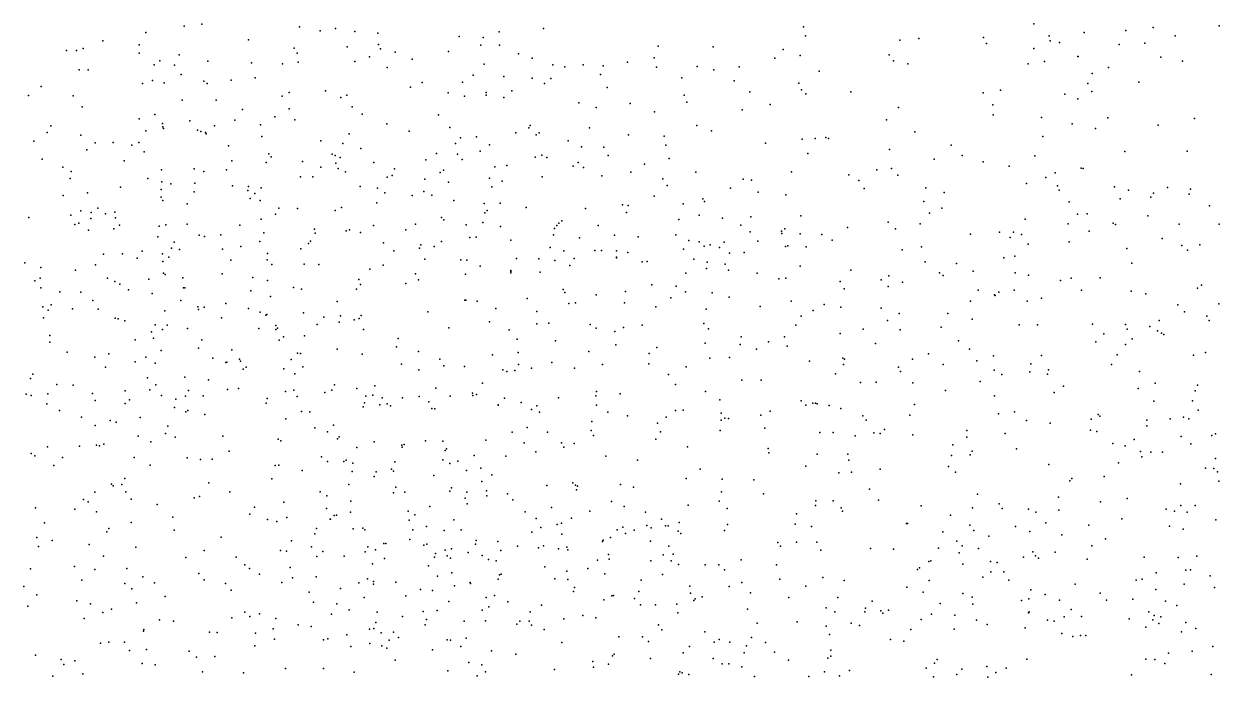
# Model space of a CAD drawing. Header units: metres. Extents: x -25 to 25, y -27.8 to 27.8.
# Drawn here: x -3.287 to -0.194, y 11.892 to 13.584 of the extents above; entities that cross this region are included whole.
import ezdxf

# ---------------------------------------------------------------- set-up
doc = ezdxf.new("R2010")
doc.units = ezdxf.units.M

msp = doc.modelspace()

# ---------------------------------------------------------------- linework, layer by layer
for p in [(-2.8725, 13.5779, 7.392), (-2.8264, 13.5829, -21.4028), (-0.674, 13.5835, 20.9184), (-0.1942, 13.5781, 7.8736), (-2.9718, 13.5614, 7.1074), (-2.5737, 13.576, 7.8219), (-2.5202, 13.5654, -15.6061), (-2.4809, 13.5713, 18.8312), (-2.431, 13.5637, 6.5803), (-2.3712, 13.5595, -19.6713), (-2.1607, 13.5511, 21.6678), (-2.0989, 13.5478, -14.0649), (-2.0569, 13.5627, -15.4449), (-1.9423, 13.5712, 14.2666), (-1.27, 13.5762, 2.3273), (-1.2644, 13.5525, 17.2634), (-0.8035, 13.5484, -9.0575), (-0.6342, 13.5527, -21.1191), (-0.5435, 13.5612, 16.5044), (-0.4354, 13.5666, 7.722), (-0.3648, 13.5738, 18.5823), (-0.3075, 13.5523, 7.5064), (-3.134, 13.5201, -25.7217), (-3.0825, 13.5393, 18.0602), (-2.9884, 13.5293, 3.7396), (-2.7056, 13.542, 19.1305), (-2.5881, 13.5205, -19.6656), (-2.4503, 13.5237, -25.2339), (-2.3694, 13.53, 17.79), (-2.3647, 13.5191, 18.7356), (-2.1043, 13.5283, 14.1528), (-2.0562, 13.5287, 6.5675), (-1.6454, 13.5254, 17.5873), (-1.5033, 13.5238, -20.3083), (-1.3221, 13.5168, -9.8084), (-1.02, 13.5417, 2.2598), (-0.9712, 13.5459, 20.7712), (-0.7961, 13.5328, 23.7945), (-0.6733, 13.5198, 16.6686), (-0.6314, 13.5396, 2.358), (-0.607, 13.5353, -8.8463), (-0.4526, 13.5297, -22.118), (-0.3861, 13.5333, 23.7651), (-3.1769, 13.5147, 8.5859), (-3.1513, 13.5147, -19.4796), (-2.9891, 13.5077, 8.8164), (-2.9357, 13.4879, -19.5804), (-2.8857, 13.5036, -15.697), (-2.8112, 13.4869, 22.8853), (-2.5799, 13.508, 6.6126), (-2.4304, 13.486, -13.8858), (-2.3931, 13.4983, 23.2933), (-2.3261, 13.5105, 2.8723), (-2.2821, 13.492, 14.2772), (-2.1884, 13.5119, 18.586), (-2.0072, 13.506, -14.4306), (-1.9722, 13.4944, 18.4577), (-1.6562, 13.4956, 21.7562), (-1.3438, 13.4943, 21.8759), (-1.2779, 13.5015, 20.6), (-1.0481, 13.5036, 23.7865), (-1.0365, 13.488, 16.9702), (-0.6463, 13.4862, 18.5113), (-0.56, 13.4989, 21.7072), (-0.5591, 13.4986, 21.0489), (-0.3448, 13.4976, 2.4539), (-0.2889, 13.4871, -8.3773), (-3.1438, 13.4644, 3.8111), (-3.1212, 13.4648, -15.5748), (-2.9503, 13.4778, 6.9117), (-2.8973, 13.4763, 20.2981), (-2.698, 13.4826, -25.5756), (-2.6179, 13.4803, 3.1732), (-2.5771, 13.4841, 18.9704), (-2.3473, 13.4704, 20.5802), (-2.0962, 13.4792, 14.5054), (-1.9187, 13.4776, 7.3895), (-1.8876, 13.4722, 2.6257), (-1.8402, 13.4775, 20.4823), (-1.7881, 13.4749, 23.5993), (-1.7249, 13.4842, 7.2917), (-1.6501, 13.4714, -25.3151), (-1.5451, 13.4731, 20.4757), (-1.5013, 13.4641, 17.4287), (-1.4359, 13.4719, 6.7901), (-1.2288, 13.4612, -9.5561), (-0.9996, 13.48, 21.8791), (-0.6883, 13.4803, -21.7234), (-0.5224, 13.4549, 21.5356), (-0.4808, 13.4701, 18.5314), (-2.9801, 13.4288, 20.0476), (-2.9545, 13.4365, 19.71), (-2.9238, 13.4304, 8.6634), (-2.8799, 13.4526, 22.6708), (-2.8216, 13.4349, 22.0594), (-2.8127, 13.429, 19.3944), (-2.7511, 13.4379, -10.5256), (-2.6883, 13.4441, 21.8066), (-2.2568, 13.4315, 6.5902), (-2.152, 13.4323, 17.6554), (-2.1246, 13.4509, -21.3723), (-2.0452, 13.4471, 23.4942), (-1.9719, 13.4425, -14.9015), (-1.9402, 13.4292, 21.6042), (-1.9231, 13.442, 6.604), (-1.7948, 13.4525, -21.4543), (-1.5842, 13.4434, 7.1803), (-1.4493, 13.4362, 23.7343), (-1.2819, 13.4301, 18.3641), (-0.5338, 13.4291, -26.5131), (-0.4019, 13.4326, -21.0265), (-3.2755, 13.3981, 18.081), (-3.242, 13.4214, -10.838), (-3.1596, 13.3972, -21.7986), (-2.6192, 13.396, 21.6499), (-2.6006, 13.4062, 20.4238), (-2.5065, 13.4099, -21.3679), (-2.4666, 13.3925, 7.6709), (-2.4512, 13.3987, 20.4777), (-2.2869, 13.4192, -24.8917), (-2.1891, 13.4049, 23.4367), (-2.1473, 13.396, -10.222), (-2.0907, 13.4056, 2.7322), (-2.0905, 13.3987, 20.4933), (-2.0451, 13.393, 14.055), (-2.0246, 13.4103, -14.2369), (-1.7775, 13.4183, 17.5565), (-1.5784, 13.3993, -21.4844), (-1.4086, 13.4079, 17.2794), (-1.2752, 13.4127, 2.3208), (-1.2635, 13.4022, -20.3376), (-1.1468, 13.4078, 21.8457), (-0.8049, 13.405, 21.799), (-0.7603, 13.4116, 2.2858), (-0.5931, 13.4016, 23.8013), (-0.5231, 13.4088, -8.6509), (-3.1365, 13.3685, -13.7573), (-2.8777, 13.3856, -25.712), (-2.7897, 13.386, 6.6541), (-2.7215, 13.3614, 7.7027), (-2.6008, 13.3636, -19.8528), (-2.4376, 13.3684, 6.6087), (-1.8509, 13.3789, 7.283), (-1.806, 13.3669, 18.3656), (-1.7181, 13.377, 20.4249), (-1.5718, 13.3804, 6.7239), (-1.3561, 13.375, 7.0338), (-1.0236, 13.3669, 2.2609), (-0.7801, 13.3736, 20.8492), (-0.5595, 13.3892, 2.3933), (-2.989, 13.3373, -21.6371), (-2.9486, 13.3491, 22.5793), (-2.8579, 13.3322, 7.5386), (-2.7415, 13.3341, -21.4598), (-2.6378, 13.3427, 17.8589), (-2.5859, 13.3348, 21.4981), (-2.4119, 13.3493, 21.5124), (-2.2139, 13.3477, 18.6096), (-1.6554, 13.3554, 17.4413), (-1.4282, 13.3607, 18.3353), (-1.0552, 13.3346, 23.8053), (-0.7789, 13.3479, -20.7462), (-0.6537, 13.3411, 21.0031), (-0.4825, 13.3399, 16.4057), (-0.258, 13.3388, 2.4968), (-3.2268, 13.3022, -22.0771), (-3.217, 13.3197, 8.548), (-2.9715, 13.3065, -15.6634), (-2.9288, 13.3256, 21.9961), (-2.9276, 13.317, 7.2811), (-2.9256, 13.3122, 6.8206), (-2.8376, 13.3079, 21.6068), (-2.8289, 13.305, 19.7487), (-2.817, 13.3021, 3.4466), (-2.7937, 13.3192, 20.1049), (-2.6745, 13.3221, 23.1717), (-2.348, 13.3249, 2.907), (-2.2901, 13.3057, 12.0642), (-2.1849, 13.3154, -14.0975), (-2.0139, 13.301, 7.3391), (-1.9808, 13.314, -25.0014), (-1.9774, 13.32, 17.5323), (-1.9535, 13.3009, -14.5899), (-1.8234, 13.3141, 21.5947), (-1.5458, 13.3205, 7.0829), (-1.5079, 13.3064, 20.4525), (-0.9813, 13.304, 16.9189), (-0.5743, 13.3246, 21.376), (-0.5141, 13.3122, 18.4374), (-0.352, 13.3209, 18.4976), (-3.2616, 13.28, -14.8071), (-3.1402, 13.2955, 18.054), (-3.1027, 13.2753, -10.6641), (-3.0561, 13.2767, 8.8311), (-3.0079, 13.2695, 22.432), (-2.99, 13.2766, 22.1566), (-2.8155, 13.2988, 19.9222), (-2.6717, 13.292, 19.2566), (-2.519, 13.2804, -25.3986), (-2.4617, 13.2736, 12.2006), (-2.4454, 13.2985, 17.7156), (-2.1703, 13.2734, 17.5765), (-2.157, 13.2883, 14.0284), (-2.1155, 13.2909, 12.0158), (-2.0824, 13.2701, 6.5724), (-1.9615, 13.2958, -15.3186), (-1.879, 13.2804, -10.1655), (-1.7229, 13.2964, 14.2893), (-1.63, 13.2923, 23.7132), (-1.6262, 13.2697, -20.1437), (-1.3681, 13.2747, -10.0067), (-1.2734, 13.2847, 17.1044), (-1.2392, 13.287, 20.5816), (-1.2121, 13.2895, 18.3477), (-1.2051, 13.287, -25.8602), (-0.8875, 13.2691, -20.4975), (-0.6501, 13.2918, -8.8475), (-3.1239, 13.2573, -25.7658), (-2.9755, 13.2518, 21.6831), (-2.758, 13.268, 19.5194), (-2.6534, 13.2466, 3.2185), (-2.647, 13.2395, 12.3329), (-2.489, 13.2458, 21.3788), (-2.4816, 13.2426, 7.6125), (-2.4154, 13.2611, 20.2861), (-2.2193, 13.2478, 21.4441), (-2.1653, 13.2464, 2.8191), (-2.1063, 13.2538, -24.8297), (-1.9637, 13.2379, 20.3846), (-1.9466, 13.2432, 2.713), (-1.844, 13.2647, -25.1869), (-1.7863, 13.2642, 17.4239), (-1.7748, 13.2426, 6.6169), (-1.2586, 13.2481, -9.5212), (-1.0471, 13.258, -9.2542), (-0.8592, 13.2425, 16.834), (-0.6709, 13.2414, 21.5195), (-0.4384, 13.2529, -8.4137), (-0.2764, 13.2541, -22.0462), (-3.2399, 13.2327, -14.1115), (-3.1861, 13.2128, -14.3869), (-3.0279, 13.2291, 21.86), (-2.8464, 13.2081, 23.0224), (-2.7494, 13.2289, -25.634), (-2.6599, 13.2247, 12.0123), (-2.566, 13.227, 20.1231), (-2.5183, 13.2123, 11.9497), (-2.4795, 13.2228, 23.3774), (-2.4742, 13.2093, -14.0093), (-2.4683, 13.2371, 12.4531), (-2.3812, 13.2249, -25.0066), (-2.3285, 13.2081, -10.2981), (-2.2469, 13.2315, 12.3257), (-2.1532, 13.2325, 14.326), (-2.0683, 13.213, 21.4801), (-2.037, 13.2167, 11.8425), (-1.9341, 13.2371, -19.9953), (-1.8656, 13.215, 7.1755), (-1.8531, 13.2247, 13.9739), (-1.8389, 13.2113, 18.3954), (-1.6813, 13.22, 7.0776), (-1.6176, 13.235, 21.6597), (-1.0417, 13.2086, 20.6676), (-0.9319, 13.2328, 18.3477), (-0.8049, 13.2264, 23.8221), (-0.7374, 13.2149, 20.8743), (-0.5511, 13.2099, -26.5139), (-0.5462, 13.2088, 2.4484), (-3.167, 13.1834, 8.8999), (-3.1647, 13.201, 3.7022), (-2.9663, 13.183, 22.8297), (-2.9311, 13.2051, 8.6069), (-2.8216, 13.201, -13.8569), (-2.763, 13.2059, 12.4609), (-2.5709, 13.187, 19.0352), (-2.5396, 13.187, 3.0932), (-2.4552, 13.1999, 18.8657), (-2.3467, 13.1867, 23.4727), (-2.3342, 13.1908, 7.5049), (-2.2495, 13.1812, 18.6542), (-2.21, 13.1986, 20.3345), (-2.2013, 13.2046, 7.4148), (-2.0822, 13.1841, -14.3009), (-2.0491, 13.1764, 18.5145), (-1.946, 13.1877, 6.5722), (-1.7912, 13.1902, 12.0396), (-1.7164, 13.1994, 14.0738), (-1.6338, 13.1826, 2.5875), (-1.5483, 13.1994, 18.3345), (-1.4255, 13.1815, 6.8773), (-1.404, 13.1783, 17.1807), (-1.3009, 13.2005, 21.696), (-1.152, 13.1929, 23.8066), (-1.1265, 13.1775, -26.0357), (-1.0802, 13.2056, 21.6822), (-1.0252, 13.1919, -20.3023), (-0.6428, 13.186, 21.0311), (-0.6188, 13.1975, 23.807), (-3.1225, 13.1459, -15.4487), (-3.0368, 13.1607, 8.4309), (-2.9318, 13.1542, 7.3206), (-2.9299, 13.1744, 7.0037), (-2.9071, 13.1688, 6.7151), (-2.8467, 13.1485, 3.4475), (-2.8452, 13.1709, -21.6482), (-2.7477, 13.164, 21.3217), (-2.7074, 13.1519, 6.5948), (-2.7055, 13.1624, 12.6156), (-2.673, 13.1586, 19.8357), (-2.4165, 13.1622, -20.0366), (-2.3719, 13.1576, -24.7387), (-2.3528, 13.1459, 21.3041), (-2.2524, 13.1493, 6.5732), (-2.1883, 13.1736, 14.1699), (-2.0764, 13.1616, 17.4968), (-1.6228, 13.1647, -25.4737), (-1.4584, 13.1576, 21.6522), (-1.3869, 13.1477, 20.4629), (-1.1129, 13.1568, 2.3454), (-0.9527, 13.1585, 2.326), (-0.9056, 13.1467, 20.7258), (-0.6923, 13.1705, 2.4006), (-0.6121, 13.1639, 21.1836), (-0.6084, 13.1524, 18.3383), (-0.4653, 13.1614, 16.5024), (-0.4283, 13.1524, 2.5417), (-0.3641, 13.145, 18.4034), (-0.3275, 13.1599, -20.8369), (-0.2684, 13.1555, 16.3273), (-3.1856, 13.1394, 18.0917), (-2.9318, 13.1348, 12.049), (-2.9273, 13.126, -19.8889), (-2.8646, 13.1173, 12.5762), (-2.7013, 13.131, 23.2442), (-2.6892, 13.1439, 19.6574), (-2.6757, 13.126, -15.8353), (-2.3736, 13.1202, 12.7488), (-2.2825, 13.1388, -21.4949), (-2.2313, 13.1397, 11.8715), (-2.1743, 13.1259, 12.5072), (-2.096, 13.1183, 7.3012), (-2.0544, 13.1191, 12.4037), (-1.7383, 13.1148, 17.3455), (-1.6561, 13.1377, 6.6307), (-1.5812, 13.1174, 14.3249), (-1.5303, 13.13, 12.2714), (-1.5256, 13.1232, 17.262), (-1.315, 13.1407, 12.2616), (-0.9584, 13.1231, 21.5931), (-0.582, 13.1227, 16.6561), (-0.4501, 13.1306, 23.7678), (-0.3705, 13.1349, 12.321), (-0.2716, 13.1428, 12.4647), (-3.1657, 13.0879, -22.306), (-3.1398, 13.0993, 22.1708), (-3.1131, 13.0953, -14.93), (-3.0955, 13.1061, 21.6039), (-3.0757, 13.0911, 3.6217), (-3.0521, 13.0962, 22.7038), (-2.6364, 13.0905, 19.2001), (-2.6271, 13.1058, 12.7675), (-2.5791, 13.1057, -21.5739), (-2.4814, 13.1004, -25.1787), (-2.4655, 13.1079, 17.6849), (-2.0944, 13.0944, 21.3671), (-2.0883, 13.1005, 13.7016), (-1.9871, 13.1081, -25.0606), (-1.8341, 13.1054, 20.384), (-1.7273, 13.0948, 12.3317), (-1.7238, 13.113, 23.7098), (-1.5399, 13.0879, 23.757), (-1.4056, 13.0839, 12.1421), (-1.2762, 13.0863, 17.1623), (-0.944, 13.0936, 16.9917), (-0.9119, 13.106, -9.1519), (-0.5606, 13.0908, -20.6594), (-0.5355, 13.0916, 12.1697), (-0.3782, 13.0867, -21.9596), (-0.219, 13.1123, 2.5964), (-3.274, 13.0821, 3.7103), (-3.1557, 13.0643, 22.329), (-3.1447, 13.0677, 8.2821), (-3.1136, 13.0797, 22.4879), (-3.0542, 13.0528, 21.4458), (-3.0502, 13.0812, 12.3323), (-3.0398, 13.062, 18.0504), (-2.9369, 13.0592, 7.769), (-2.9202, 13.0626, -13.9867), (-2.8643, 13.0651, 17.9729), (-2.7282, 13.0621, 3.3044), (-2.6731, 13.0781, 17.8356), (-2.5349, 13.0522, 7.623), (-2.3824, 13.0615, 11.953), (-2.2737, 13.0649, 20.2515), (-2.2068, 13.0823, 12.6759), (-2.2002, 13.0764, 17.5313), (-2.1428, 13.0633, 23.6168), (-2.0999, 13.069, 6.5283), (-2.0542, 13.0584, 2.8453), (-1.9141, 13.0536, 12.5017), (-1.9081, 13.0615, -14.7996), (-1.9028, 13.0676, -21.5619), (-1.8949, 13.0736, 23.6906), (-1.8009, 13.061, 13.7198), (-1.5927, 13.0771, -21.5383), (-1.479, 13.0804, 6.7676), (-1.4317, 13.0621, 12.4772), (-1.3178, 13.0524, -20.214), (-1.1555, 13.0562, 12.1045), (-1.0507, 13.0701, 12.4063), (-1.0312, 13.053, 20.6022), (-0.9674, 13.0657, 18.3088), (-0.6958, 13.0773, 12.1619), (-0.585, 13.066, -21.7932), (-0.4684, 13.0677, 12.4859), (-0.4627, 13.0641, 12.0309), (-0.2973, 13.0647, 12.6381), (-0.1942, 13.0651, 23.6962), (-3.1196, 13.0489, 12.1259), (-2.9406, 13.0316, 8.3661), (-2.8332, 13.0366, 21.2354), (-2.8199, 13.0327, 12.0024), (-2.7776, 13.0373, 12.8006), (-2.6665, 13.0426, 19.4278), (-2.5334, 13.0415, 18.9895), (-2.4528, 13.0471, 12.9534), (-2.4448, 13.05, 23.4899), (-2.4164, 13.0431, 18.8378), (-2.2984, 13.0501, 12.9415), (-2.1328, 13.0304, 14.2007), (-2.117, 13.0311, 12.8929), (-2.0274, 13.0229, 13.3742), (-1.9162, 13.0375, 13.5609), (-1.8495, 13.0291, 21.4998), (-1.7591, 13.0363, 12.5242), (-1.6973, 13.0322, 6.9634), (-1.5999, 13.0375, 12.5486), (-1.5662, 13.0227, 12.0744), (-1.4073, 13.0445, -10.1655), (-1.3262, 13.0465, -9.7806), (-1.326, 13.041, 23.7874), (-1.2782, 13.0393, 2.4641), (-1.2218, 13.0381, -9.4516), (-1.1951, 13.0236, 12.6018), (-0.8373, 13.0386, -20.3079), (-0.7622, 13.0444, 12.4522), (-0.735, 13.0305, 18.2948), (-0.7266, 13.0442, 16.8642), (-0.7054, 13.0383, 20.8879), (-0.5303, 13.0466, -8.5119), (-0.3414, 13.0275, 2.6378), (-2.9811, 12.9949, -22.2146), (-2.9055, 13.0026, -10.4698), (-2.8979, 13.018, 7.9871), (-2.8846, 12.9989, -21.976), (-2.7733, 13.0001, -20.0278), (-2.7259, 13.0066, -21.7518), (-2.6765, 13.0202, -14.0575), (-2.5704, 13.0012, 11.9837), (-2.5508, 13.0149, 3.124), (-2.5458, 13.0209, 19.9438), (-2.3562, 13.016, 6.5484), (-2.33, 12.996, 2.9786), (-2.2631, 13.0027, 13.6487), (-2.2603, 13.0109, 7.3848), (-2.2257, 13.0073, 21.2141), (-2.2066, 13.0197, 13.1996), (-1.9255, 13.0041, 13.2283), (-1.8899, 12.9955, 13.0205), (-1.8097, 12.9966, -10.1824), (-1.7921, 12.9963, 12.8318), (-1.7537, 12.9958, 6.5624), (-1.7239, 12.9917, 12.0738), (-1.5799, 12.9998, 6.6325), (-1.5395, 13.0191, 13.8119), (-1.5268, 13.0076, 12.7227), (-1.5116, 13.0115, 18.3509), (-1.4869, 13.0046, 20.3951), (-1.4752, 13.0185, 2.5863), (-1.4228, 12.9917, 17.2149), (-1.3881, 13.0205, -21.4788), (-1.3159, 13.0065, 12.7019), (-1.3098, 13.009, 18.3261), (-1.2632, 13.006, -25.9526), (-1.0141, 12.9981, 21.4933), (-0.9639, 13.0064, 12.6064), (-0.6885, 13.0127, 11.9811), (-0.5826, 13.0193, 23.7836), (-0.433, 13.002, 16.5965), (-0.2904, 13.0092, -8.1947), (-0.2758, 12.9971, 16.4418), (-0.2438, 13.0109, 12.9088), (-3.2845, 12.965, -22.5341), (-3.1014, 12.9596, 8.0331), (-3.0814, 12.9868, 12.5692), (-3.0318, 12.9877, 22.8757), (-2.9938, 12.977, -15.6584), (-2.9288, 12.9879, -14.6092), (-2.928, 12.9682, 7.2218), (-2.9117, 12.9794, 8.1891), (-2.7519, 12.9716, 7.8367), (-2.658, 12.9725, 6.5182), (-2.6563, 12.9888, 12.9479), (-2.6453, 12.9601, 19.2875), (-2.5615, 12.9611, 23.4347), (-2.524, 12.9604, -24.6189), (-2.2499, 12.9738, 13.9525), (-2.1564, 12.9724, -14.4804), (-2.1408, 12.9711, -10.2159), (-2.0124, 12.9761, 14.4395), (-1.9547, 12.975, -15.2397), (-1.9129, 12.9705, 7.0566), (-1.863, 12.9757, -25.3154), (-1.7534, 12.9792, 13.3172), (-1.7533, 12.9776, 18.4219), (-1.687, 12.9669, 13.0496), (-1.6739, 12.968, 17.304), (-1.5536, 12.9737, 13.5385), (-1.5193, 12.9664, 12.9159), (-1.472, 12.961, -25.7473), (-1.4609, 12.9895, 14.0223), (-0.955, 12.9672, -21.5448), (-0.874, 12.9626, 2.4904), (-0.7512, 12.9777, 23.8027), (-0.7232, 12.9819, 12.6626), (-0.4196, 12.9641, 12.8923), (-3.2433, 12.9523, 22.023), (-3.1536, 12.9455, 8.825), (-2.9255, 12.9376, 8.6167), (-2.9218, 12.9344, 6.8894), (-2.7742, 12.9363, -14.4222), (-2.3922, 12.948, 21.1149), (-2.3576, 12.9588, 20.1227), (-2.2737, 12.9362, -20.1209), (-2.1444, 12.9349, 18.6263), (-2.1061, 12.9561, -15.4864), (-2.0272, 12.9423, 20.3372), (-2.0271, 12.9387, 21.2726), (-2.0267, 12.9445, 12.0946), (-1.9511, 12.9405, 2.8851), (-1.8746, 12.9578, -20.0295), (-1.5739, 12.9377, -20.1341), (-1.5209, 12.9501, 13.3215), (-1.4636, 12.9459, 23.7675), (-1.3898, 12.9378, 13.1605), (-1.2783, 12.9562, 12.8599), (-1.147, 12.9459, 2.4954), (-1.0492, 12.9308, 23.7976), (-0.9181, 12.939, 11.9751), (-0.908, 12.9322, 12.8261), (-0.8302, 12.9427, 17.0161), (-0.7216, 12.9391, -26.4101), (-0.6877, 12.9324, 12.845), (-3.2592, 12.9183, 8.1736), (-3.2451, 12.9245, 18.232), (-3.243, 12.8999, 12.1901), (-3.0712, 12.9251, -15.1718), (-3.0515, 12.9161, 12.0372), (-3.0391, 12.9092, 21.3168), (-2.9639, 12.9227, -19.9408), (-2.8761, 12.926, 3.4514), (-2.8742, 12.9002, 8.414), (-2.8704, 12.8996, -15.8209), (-2.695, 12.927, -25.43), (-2.6566, 12.9188, 21.105), (-2.5895, 12.9011, 19.7912), (-2.42, 12.9217, -14.3562), (-2.4163, 12.9084, 17.7003), (-2.2984, 12.9108, -21.6746), (-2.266, 12.9207, 12.0683), (-1.6623, 12.9078, 20.3598), (-1.5991, 12.904, 21.5426), (-1.3334, 12.9236, 13.6967), (-1.3157, 12.9245, 13.3614), (-1.1752, 12.9159, 13.2839), (-1.0684, 12.9208, -26.1524), (-1.0505, 12.9034, 13.1439), (-1.0133, 12.9145, 12.9556), (-0.6046, 12.9187, -8.6772), (-0.5771, 12.9252, 16.8054), (-0.5016, 12.9258, 18.3015), (-0.2498, 12.8987, 2.7219), (-0.24, 12.9069, 23.6616), (-3.1938, 12.8899, 12.4189), (-3.1396, 12.8884, -10.6354), (-3.1083, 12.8667, 12.8333), (-3.016, 12.8945, 7.6312), (-2.9553, 12.8855, 23.0523), (-2.881, 12.8673, 6.47), (-2.7, 12.8921, 3.2724), (-2.6491, 12.8778, 19.4344), (-2.5689, 12.8967, -24.8383), (-2.4264, 12.896, 6.477), (-2.1457, 12.8679, -24.7513), (-2.1438, 12.8677, 14.1191), (-1.985, 12.8725, 23.7274), (-1.8913, 12.8954, 12.1814), (-1.8877, 12.8879, 14.5281), (-1.8059, 12.8818, 6.9403), (-1.7307, 12.8902, 23.7431), (-1.6129, 12.8736, 12.1599), (-1.5753, 12.8895, 6.8154), (-1.506, 12.8866, 14.5211), (-1.4623, 12.8754, 12.0839), (-1.1646, 12.8969, 17.1999), (-0.8177, 12.8936, 13.1038), (-0.7754, 12.8814, -21.7154), (-0.7736, 12.8799, 11.8987), (-0.7639, 12.8887, 2.6128), (-0.7242, 12.8941, 20.8198), (-0.6534, 12.873, -8.9342), (-0.5505, 12.8934, 13.0708), (-0.422, 12.8913, 11.7405), (-0.384, 12.8839, 13.1353), (-3.2385, 12.8506, 21.5909), (-3.224, 12.8422, 22.5873), (-3.2165, 12.856, 7.9048), (-3.1612, 12.8454, -22.7362), (-3.0948, 12.8444, 22.8452), (-2.9225, 12.8402, 7.1026), (-2.8372, 12.8503, 21.1324), (-2.8354, 12.8439, 8.0685), (-2.8208, 12.8501, -22.1752), (-2.7644, 12.8596, 18.0175), (-2.7061, 12.8462, 6.4327), (-2.6753, 12.8368, 7.7997), (-2.4764, 12.8642, 19.9503), (-2.2422, 12.8373, 18.7105), (-2.1144, 12.865, 21.163), (-2.0655, 12.8467, 7.1008), (-1.9596, 12.8387, 6.4307), (-1.8768, 12.859, 17.3829), (-1.8598, 12.861, -21.6665), (-1.7331, 12.8607, -25.5157), (-1.652, 12.8508, 6.5659), (-1.5213, 12.8446, 2.7881), (-1.382, 12.8517, 14.2818), (-1.3018, 12.8651, 23.7746), (-1.2447, 12.8415, 2.6537), (-1.2164, 12.8569, -20.2199), (-1.1734, 12.8498, 20.408), (-1.0689, 12.8474, 2.597), (-0.8374, 12.8649, 21.3466), (-0.6912, 12.8652, 21.2094), (-0.3014, 12.8559, -21.9378), (-0.2841, 12.8378, 10.9614), (-0.1946, 12.8586, 11.5626), (-3.2363, 12.822, 8.7815), (-3.0509, 12.8216, -15.442), (-3.0428, 12.8198, 12.9884), (-3.0261, 12.8143, -25.5353), (-2.7761, 12.8222, 23.2768), (-2.6611, 12.8288, 23.392), (-2.6586, 12.8307, -20.1216), (-2.5634, 12.8349, 19.0637), (-2.5107, 12.8238, -21.8487), (-2.471, 12.811, 21.023), (-2.4675, 12.8277, 13.442), (-2.4323, 12.8169, 12.1409), (-2.4197, 12.8204, 7.505), (-2.4143, 12.8281, 13.6129), (-2.0819, 12.812, 2.9835), (-1.9599, 12.8062, 6.9911), (-1.9285, 12.8086, 20.3257), (-1.8221, 12.8053, 14.6659), (-1.5274, 12.8078, 6.6879), (-1.276, 12.8265, 12.0228), (-1.0521, 12.8156, 11.9455), (-1.022, 12.8337, 13.4766), (-0.8965, 12.8333, 13.3736), (-0.8329, 12.8187, -20.1984), (-0.5218, 12.806, -20.3034), (-0.4362, 12.805, 10.8618), (-0.349, 12.815, 16.6221), (-0.2256, 12.8262, 11.3304), (-0.2198, 12.8154, 10.6701), (-3.2196, 12.7762, 7.7697), (-2.9565, 12.7856, 8.6607), (-2.947, 12.8042, -15.0249), (-2.9284, 12.7917, 18.1772), (-2.9161, 12.8034, 12.114), (-2.8639, 12.7947, -22.4333), (-2.6795, 12.7941, -24.4927), (-2.6355, 12.7922, 12.1411), (-2.6354, 12.8024, 13.242), (-2.6312, 12.7958, 19.2832), (-2.5611, 12.7755, -14.6079), (-2.5279, 12.8045, -10.3059), (-2.4087, 12.792, 18.8692), (-2.1879, 12.7961, 20.2071), (-2.0313, 12.7913, -14.8906), (-1.8061, 12.7955, 2.9558), (-1.7578, 12.7871, 12.2686), (-1.7353, 12.7974, 17.3495), (-1.687, 12.8034, 21.4598), (-1.5152, 12.7935, -10.1715), (-1.2893, 12.8032, 17.2804), (-1.1745, 12.7816, 13.726), (-1.115, 12.7929, 21.3728), (-1.0191, 12.791, 20.4625), (-0.9131, 12.7983, 23.7776), (-0.7118, 12.8041, 18.2775), (-0.6644, 12.8043, 13.3266), (-0.4923, 12.7807, 2.8895), (-0.4321, 12.793, 11.4825), (-0.3738, 12.7993, 10.659), (-0.3535, 12.7882, 18.3263), (-0.3434, 12.7824, 23.6518), (-0.3369, 12.7792, -26.5647), (-3.22, 12.7593, -22.9698), (-2.9988, 12.7649, -15.6882), (-2.9515, 12.7693, 6.6932), (-2.8355, 12.7439, -25.3156), (-2.8267, 12.7648, 8.2577), (-2.6268, 12.7641, 19.5433), (-2.6151, 12.7733, 3.2144), (-2.3227, 12.747, -14.7309), (-2.3188, 12.7687, 20.0876), (-2.0109, 12.7665, 14.3535), (-1.9112, 12.7624, 21.2253), (-1.7556, 12.7525, -10.1753), (-1.6491, 12.745, 6.766), (-1.5245, 12.7565, 14.6636), (-1.4334, 12.7533, 17.3207), (-1.4312, 12.7732, 18.3632), (-1.3605, 12.7597, 2.8075), (-1.3192, 12.773, 14.0318), (-1.3117, 12.749, 20.3154), (-1.0831, 12.7559, 17.2544), (-0.8688, 12.7627, 18.2838), (-0.513, 12.7603, 16.8484), (-0.4368, 12.7531, -8.3324), (-0.419, 12.7679, 11.1211), (-3.1752, 12.7331, 21.3921), (-3.1038, 12.7206, 7.5522), (-3.0677, 12.7286, 18.2903), (-2.9716, 12.7199, 7.2945), (-2.9322, 12.7377, -22.7329), (-2.7981, 12.7181, 13.2803), (-2.7491, 12.7396, -25.1142), (-2.7292, 12.7152, -24.2191), (-2.5958, 12.7139, 18.0326), (-2.5793, 12.7305, 13.5146), (-2.5711, 12.7301, -15.9461), (-2.4762, 12.741, 3.1209), (-2.4121, 12.7281, 17.838), (-2.2662, 12.7348, 13.9633), (-2.2104, 12.7152, 17.6393), (-2.0749, 12.7263, 18.6392), (-2.0081, 12.7327, -25.1749), (-1.8251, 12.7347, 23.764), (-1.669, 12.7297, 20.2992), (-1.5122, 12.7181, 2.9407), (-1.4612, 12.7192, 21.436), (-1.391, 12.7411, 14.5441), (-1.1681, 12.7178, 18.3169), (-1.1634, 12.715, 2.7905), (-0.988, 12.7154, 13.5742), (-0.9463, 12.7293, -21.7102), (-0.8397, 12.7409, 20.5926), (-0.7777, 12.724, 13.4177), (-0.6538, 12.7243, 17.0124), (-0.4581, 12.7263, 11.6378), (-0.2608, 12.7251, -8.1435), (-0.2295, 12.7327, 16.5243), (-3.0756, 12.6947, 21.2525), (-2.9988, 12.7079, -10.5489), (-2.9472, 12.7045, 6.9338), (-2.7642, 12.7065, -10.4162), (-2.7619, 12.7072, -24.7461), (-2.7264, 12.7102, 21.0443), (-2.72, 12.6888, 3.3355), (-2.7117, 12.6948, 7.9483), (-2.6146, 12.6902, 7.7755), (-2.5655, 12.6954, 19.6846), (-2.3103, 12.7018, 6.3052), (-2.265, 12.6874, -10.2413), (-2.2008, 12.6977, 7.1525), (-2.1473, 12.6962, 6.3192), (-2.0476, 12.6873, -21.808), (-2.0373, 12.6831, 23.7642), (-2.0168, 12.6856, 12.3392), (-2.0075, 12.7015, -15.2357), (-1.9738, 12.6922, -10.1916), (-1.9207, 12.7064, 3.0436), (-1.8622, 12.6922, 6.8818), (-1.7902, 12.7011, 18.5139), (-1.6701, 12.7031, -25.6498), (-1.5733, 12.6949, 12.2736), (-1.2544, 12.7096, -10.0048), (-1.1663, 12.7009, 23.7551), (-1.0237, 12.694, 2.8572), (-1.0187, 12.6833, -20.1988), (-0.9084, 12.7017, 11.9565), (-0.8207, 12.7104, 21.2809), (-0.7767, 12.6865, 17.1349), (-0.6837, 12.6819, 20.9189), (-0.6817, 12.7031, 11.8769), (-0.6354, 12.6879, -20.1372), (-0.4725, 12.7009, 13.3387), (-0.3998, 12.683, 11.3016), (-3.2704, 12.6652, 8.6979), (-3.2643, 12.6763, 13.1368), (-2.967, 12.6669, 12.1747), (-2.871, 12.6684, 3.4746), (-2.8093, 12.6618, 8.5554), (-2.5859, 12.6767, 23.4755), (-2.1007, 12.6529, 7.0163), (-1.6192, 12.6758, 14.7695), (-1.4294, 12.6603, -25.9549), (-1.379, 12.6608, 12.1828), (-1.1871, 12.6769, 13.8718), (-1.1219, 12.6545, -9.5918), (-1.0814, 12.6552, 13.7176), (-0.9865, 12.6539, 21.3125), (-0.8124, 12.657, -9.2879), (-0.7562, 12.6757, 3.07), (-0.6381, 12.6763, -9.1302), (-0.3598, 12.6531, 16.721), (-3.2813, 12.6246, 7.6981), (-3.2681, 12.6208, 13.593), (-3.2253, 12.625, 18.4208), (-3.202, 12.6497, 13.3455), (-3.1592, 12.6475, -25.2919), (-3.1093, 12.6265, 8.7048), (-3.0251, 12.633, 13.4402), (-2.961, 12.6354, 7.1184), (-2.9458, 12.6487, -23.0421), (-2.9308, 12.6211, -15.8764), (-2.8693, 12.6194, 6.3539), (-2.8609, 12.6342, 23.2046), (-2.8236, 12.6205, -24.0509), (-2.7604, 12.6366, 13.5337), (-2.7322, 12.6394, 23.3387), (-2.6103, 12.6311, 20.9699), (-2.5884, 12.6348, -23.9645), (-2.5083, 12.6288, -22.0719), (-2.4904, 12.6344, 12.2742), (-2.4833, 12.6485, 6.2471), (-2.4257, 12.639, -24.1036), (-2.4022, 12.6194, 23.6263), (-2.3838, 12.622, 13.8557), (-2.3789, 12.6464, 20.9486), (-2.2214, 12.6397, -24.4206), (-2.1844, 12.6191, 23.7369), (-2.1266, 12.6274, -24.8625), (-2.1251, 12.6212, -15.5086), (-2.1158, 12.6234, 20.9975), (-1.8075, 12.6204, 9.8004), (-1.8053, 12.6311, 9.5958), (-1.7439, 12.6257, 9.4438), (-1.6007, 12.6498, 9.5514), (-1.5233, 12.6313, 23.7433), (-0.902, 12.6341, 3.1287), (-0.7757, 12.6201, 3.3013), (-0.6211, 12.6291, -21.9824), (-0.5972, 12.6449, 3.1334), (-0.4032, 12.6394, 2.9749), (-0.2557, 12.6328, 13.3672), (-0.2499, 12.6478, -20.3981), (-3.2276, 12.5992, 3.642), (-3.1026, 12.6079, -23.5006), (-3.0249, 12.6001, 18.3681), (-3.0138, 12.6099, 3.5564), (-2.8973, 12.5898, -23.3865), (-2.8938, 12.6118, -24.8916), (-2.6598, 12.6011, -22.3036), (-2.6578, 12.6133, -14.8408), (-2.5796, 12.6182, 3.2495), (-2.4092, 12.5918, 19.859), (-2.4059, 12.6024, 17.9873), (-2.3659, 12.5966, -20.1168), (-2.3601, 12.6151, 7.3227), (-2.3474, 12.5998, 18.8789), (-2.3382, 12.5943, 10.0128), (-2.3072, 12.6152, 3.1107), (-2.2645, 12.618, 17.8076), (-2.2392, 12.6042, -21.9316), (-2.0602, 12.596, 9.8148), (-2.0598, 12.5964, 6.2377), (-2.0432, 12.614, 14.2243), (-2.0006, 12.603, 17.5693), (-1.9597, 12.5945, 9.6572), (-1.9033, 12.6152, 20.2197), (-1.8053, 12.5958, 12.4017), (-1.4859, 12.6095, 3.1916), (-1.2756, 12.6071, 3.1859), (-1.2637, 12.5961, 20.2299), (-1.2451, 12.6014, 14.1419), (-1.2388, 12.6011, 21.3453), (-1.2339, 12.5995, -26.1503), (-1.2033, 12.5949, 3.3572), (-0.9822, 12.5976, 17.3081), (-0.3633, 12.6063, 11.5767), (-0.2628, 12.6073, 23.6833), (-3.1953, 12.5823, 13.8698), (-3.1382, 12.5653, 22.8865), (-2.9864, 12.5641, 6.8676), (-2.8679, 12.5788, -23.6266), (-2.863, 12.5823, 13.6848), (-2.8189, 12.572, -22.8484), (-2.6092, 12.5604, 6.1418), (-2.5688, 12.5792, 19.5147), (-2.5474, 12.5788, 19.213), (-2.2312, 12.5874, -15.7299), (-2.2239, 12.5865, 9.9072), (-1.9732, 12.5848, 6.8841), (-1.9529, 12.5779, 14.3579), (-1.7764, 12.5781, 9.2641), (-1.725, 12.5684, 6.4014), (-1.6249, 12.5649, 6.5488), (-1.6007, 12.582, 9.7608), (-1.5815, 12.5833, 9.3363), (-1.4826, 12.5575, 14.79), (-1.4824, 12.5754, 20.1934), (-1.4736, 12.5619, -20.1508), (-1.4639, 12.5613, 9.6781), (-1.3799, 12.5698, 23.7299), (-1.3558, 12.5806, 14.6615), (-1.1729, 12.5876, 3.5321), (-1.1164, 12.5681, -21.8203), (-0.9947, 12.5703, 3.5651), (-0.7652, 12.5731, -26.3615), (-0.7238, 12.5787, 20.6774), (-0.5251, 12.5599, 16.9587), (-0.507, 12.5714, 11.9303), (-0.5027, 12.5674, 23.666), (-0.3205, 12.5602, 10.7184), (-0.2862, 12.5647, -21.9329), (-0.2722, 12.5605, 18.383), (-0.2484, 12.5827, -26.5146), (-3.1028, 12.5429, -24.98), (-3.0636, 12.5562, -23.9516), (-3.0481, 12.5523, -15.4909), (-2.9148, 12.5419, -15.1058), (-2.5339, 12.5376, 23.5268), (-2.5014, 12.5266, -15.9511), (-2.4856, 12.5441, -10.3534), (-1.9845, 12.5379, 21.0299), (-1.819, 12.5301, -20.0048), (-1.8174, 12.5538, 17.5109), (-1.6477, 12.5492, -21.8443), (-1.64, 12.5273, 18.5157), (-1.4855, 12.5307, 21.3735), (-1.3699, 12.5361, 3.4885), (-1.1074, 12.5571, 12.1069), (-1.0598, 12.5327, 13.8234), (-0.8472, 12.5306, 20.4528), (-0.6929, 12.556, 13.4689), (-0.631, 12.5492, 18.3047), (-0.5271, 12.531, -8.7584), (-0.5102, 12.528, -9.0026), (-0.3816, 12.5567, 11.1654), (-0.381, 12.5427, 10.8634), (-2.9912, 12.5161, -19.8414), (-2.9586, 12.5012, 23.0992), (-2.9205, 12.5224, 12.2381), (-2.8955, 12.5135, 21.0569), (-2.7727, 12.5156, -19.9748), (-2.6294, 12.5082, 18.2458), (-2.6224, 12.5038, 8.0572), (-2.4756, 12.5087, 20.9053), (-2.4709, 12.5139, 7.602), (-2.381, 12.5012, 12.3712), (-2.2475, 12.5035, 6.0495), (-2.2033, 12.5024, 20.0034), (-2.092, 12.5054, -10.2312), (-2.0239, 12.5257, 12.4267), (-1.9923, 12.4984, 23.7691), (-1.9319, 12.526, 10.0952), (-1.8963, 12.4983, 6.2425), (-1.8628, 12.4968, 3.2176), (-1.8131, 12.5173, -25.4689), (-1.6515, 12.5076, 14.8352), (-1.2275, 12.5255, 14.359), (-1.1932, 12.5248, 3.726), (-1.136, 12.5167, 14.0159), (-1.0875, 12.5246, 23.7186), (-1.071, 12.5228, 20.2798), (-0.9865, 12.5194, 18.319), (-0.8466, 12.5129, 3.497), (-0.7479, 12.5228, 12.0776), (-0.469, 12.4968, -22.0422), (-0.4141, 12.5074, 16.8508), (-0.2923, 12.5152, 16.6925), (-0.2677, 12.4956, 11.7993), (-0.2127, 12.5171, 10.8545), (-0.2037, 12.522, 2.9345), (-3.2684, 12.4706, 21.4214), (-3.2587, 12.465, 14.0038), (-3.2264, 12.4883, 7.563), (-3.1432, 12.4896, -10.7669), (-3.0994, 12.4921, -24.6641), (-3.0913, 12.491, -24.3999), (-3.08, 12.4951, 7.328), (-2.756, 12.4766, 13.805), (-2.4252, 12.4863, 6.0102), (-2.309, 12.4926, 20.9062), (-2.3085, 12.487, 13.8706), (-2.303, 12.4945, -15.1049), (-2.1969, 12.4784, 17.8813), (-2.1936, 12.4828, 12.4193), (-2.1219, 12.4655, 9.5338), (-1.9626, 12.475, 14.1773), (-1.8898, 12.4869, 18.6603), (-1.5697, 12.4879, -10.1579), (-1.361, 12.4836, 17.4324), (-1.3595, 12.4725, 3.6652), (-1.2345, 12.4688, 18.3769), (-1.1546, 12.4693, 14.1844), (-0.8866, 12.4655, 12.1398), (-0.8829, 12.4933, -21.9708), (-0.838, 12.4674, 13.6396), (-0.8336, 12.4764, 23.71), (-0.7184, 12.4832, 21.0763), (-0.4372, 12.4907, 13.4188), (-0.398, 12.4757, -8.3235), (-0.3709, 12.4742, 12.0204), (-0.341, 12.4741, 23.7843), (-3.2098, 12.4394, 22.8146), (-3.187, 12.4605, 21.2849), (-3.0019, 12.4608, 18.4303), (-2.96, 12.4409, 3.6128), (-2.8649, 12.4597, 6.2624), (-2.8297, 12.455, 23.223), (-2.7998, 12.4561, -15.9967), (-2.6373, 12.4394, 3.4279), (-2.6273, 12.4403, -14.9878), (-2.5167, 12.4623, 9.9135), (-2.5017, 12.4504, -22.2769), (-2.4588, 12.4498, 19.2348), (-2.453, 12.4538, 18.1705), (-2.4357, 12.4459, 7.4614), (-2.3276, 12.4495, 9.7276), (-2.2032, 12.4541, 3.2044), (-2.1846, 12.4446, 23.7245), (-2.1646, 12.4508, 18.848), (-2.04, 12.4638, 20.0592), (-1.781, 12.4638, 20.1177), (-1.6993, 12.4538, 12.4264), (-1.2633, 12.4378, 12.2536), (-1.152, 12.4531, 17.3962), (-0.8942, 12.4371, -20.1244), (-0.6349, 12.442, -9.418), (-0.4546, 12.447, -20.123), (-0.3943, 12.462, 3.1099), (-0.2034, 12.4577, 11.3281), (-3.026, 12.4056, -15.8358), (-2.6456, 12.4053, -23.3645), (-2.5667, 12.427, 8.6312), (-2.4372, 12.4242, 19.5709), (-2.3806, 12.4111, 7.2672), (-2.3757, 12.4235, 23.6221), (-2.3358, 12.4298, 19.0286), (-2.3303, 12.4248, 5.9045), (-2.2267, 12.414, -24.4036), (-2.1415, 12.4271, -19.9859), (-2.1044, 12.4332, 6.0255), (-2.0761, 12.4156, 17.8041), (-1.5731, 12.4058, 9.5042), (-1.5368, 12.4304, -25.8696), (-1.48, 12.4041, -21.9614), (-1.1783, 12.4204, 3.8869), (-1.1454, 12.4224, -20.1607), (-1.0715, 12.4303, 3.723), (-0.8767, 12.4221, -9.607), (-0.5755, 12.4061, 17.0625), (-0.492, 12.4108, -8.5866), (-0.2294, 12.4326, 1.561), (-0.2074, 12.4317, 23.9071), (-0.1983, 12.4232, 1.3759), (-3.0601, 12.3916, 22.9849), (-3.0559, 12.3871, 6.4785), (-3.0337, 12.3907, 8.6613), (-3.0231, 12.3718, 12.2509), (-2.8082, 12.395, 12.323), (-2.754, 12.3717, 3.5594), (-2.4465, 12.3901, -20.0131), (-2.3249, 12.3837, 9.5655), (-2.1848, 12.373, 9.3471), (-2.1802, 12.382, 5.8596), (-2.1021, 12.398, -24.8753), (-2.0898, 12.3742, 3.2892), (-1.9336, 12.3876, 10.0268), (-1.8665, 12.3945, 21.0906), (-1.8594, 12.3888, 6.7425), (-1.8568, 12.3766, 9.8611), (-1.8548, 12.3861, 9.137), (-1.7429, 12.3902, 3.4135), (-1.7094, 12.3832, 6.6695), (-1.3985, 12.4024, -26.0338), (-1.0991, 12.3783, 18.3705), (-0.5804, 12.4, 3.327), (-0.2945, 12.3926, 1.7927), (-0.1946, 12.3992, 16.5995), (-3.1327, 12.3518, 7.2013), (-3.1205, 12.3453, 3.6687), (-3.1038, 12.3704, 6.9124), (-3.0092, 12.3524, 21.0564), (-2.8462, 12.3556, 13.8605), (-2.8327, 12.3594, -19.8435), (-2.6142, 12.345, -22.828), (-2.5204, 12.3715, 10.1219), (-2.5031, 12.3615, 8.4184), (-2.4409, 12.3473, 8.5599), (-2.3305, 12.3691, 19.6696), (-2.3016, 12.3706, -22.167), (-2.1449, 12.3547, 19.8595), (-2.1412, 12.3706, 6.9145), (-2.0888, 12.3613, 10.3047), (-2.036, 12.3663, -22.0322), (-2.0219, 12.3511, 9.0928), (-1.7666, 12.3463, 6.1892), (-1.4877, 12.3475, 20.0884), (-1.4822, 12.3712, 18.5137), (-1.3732, 12.3664, 14.7562), (-1.2376, 12.3479, -10.0377), (-1.193, 12.3483, 20.169), (-1.0759, 12.3502, 12.2485), (-0.8197, 12.3657, 18.3403), (-0.6102, 12.3578, 18.3483), (-0.5007, 12.3458, 23.8348), (-0.4325, 12.3546, 1.9558), (-3.2572, 12.33, 12.185), (-3.155, 12.3267, 6.7124), (-3.0989, 12.3197, -10.8933), (-2.9422, 12.3388, -10.733), (-2.7027, 12.314, 8.8198), (-2.69, 12.332, 5.9314), (-2.5039, 12.3284, -22.4606), (-2.4841, 12.3099, 23.52), (-2.4781, 12.3114, 7.8017), (-2.4418, 12.3186, 3.4162), (-2.2925, 12.3216, 3.3592), (-2.2753, 12.3117, 10.2511), (-2.2366, 12.3331, 5.7139), (-2.1402, 12.3405, 13.8477), (-1.9899, 12.3197, 18.8427), (-1.9216, 12.3307, 6.0032), (-1.823, 12.3216, -10.2021), (-1.7339, 12.3332, 9.4521), (-1.6788, 12.3186, 23.7597), (-1.5679, 12.337, 12.4277), (-1.4673, 12.328, 17.5438), (-1.2875, 12.3144, 21.3308), (-1.2382, 12.3358, 4.0169), (-1.1721, 12.33, 14.531), (-1.169, 12.3211, 23.7381), (-0.9649, 12.3351, 13.9658), (-0.889, 12.3114, -22.0775), (-0.8327, 12.3301, 13.75), (-0.7629, 12.34, 20.4185), (-0.7555, 12.3281, 17.2438), (-0.6875, 12.3264, 20.5801), (-0.6683, 12.3188, 13.6297), (-0.6092, 12.3239, 2.0437), (-0.3316, 12.3262, -9.1136), (-0.3094, 12.3217, 1.4405), (-0.2936, 12.3358, -20.2052), (-0.2771, 12.3189, 24.054), (-0.2557, 12.3364, 18.4331), (-3.2337, 12.2909, -11.0688), (-3.0098, 12.292, 6.3461), (-2.9017, 12.306, 20.9301), (-2.6566, 12.2995, -16.0207), (-2.6327, 12.2945, 20.8655), (-2.6069, 12.3051, 9.8826), (-2.4943, 12.3008, 8.0276), (-2.4935, 12.3006, 8.9376), (-2.2897, 12.2983, 19.1731), (-2.2454, 12.2813, 18.1163), (-2.1743, 12.2994, 12.4621), (-1.9613, 12.302, 9.355), (-1.9497, 12.2791, 5.8384), (-1.9069, 12.2872, 19.9068), (-1.8956, 12.2901, 17.7444), (-1.87, 12.3029, -19.9054), (-1.7373, 12.2797, 14.2497), (-1.6755, 12.2844, 19.993), (-1.6372, 12.3011, 18.6284), (-1.6267, 12.2832, 6.4612), (-1.6199, 12.2832, 4.9157), (-1.591, 12.2917, 14.8698), (-1.4663, 12.2872, 4.3623), (-1.2914, 12.2878, 4.5142), (-1.2494, 12.2817, 17.4901), (-1.0033, 12.2894, 21.2876), (-1.0002, 12.2899, 14.219), (-0.8391, 12.2851, -26.2851), (-0.7211, 12.2816, 1.7232), (-0.6424, 12.2916, 12.2836), (-0.5313, 12.2849, -26.2917), (-0.4458, 12.3015, -8.7798), (-0.3229, 12.2822, 16.7734), (-0.2029, 12.299, -9.59), (-3.2539, 12.2528, 22.7823), (-3.0725, 12.2678, 13.9705), (-3.0673, 12.2762, -15.6122), (-2.8983, 12.2718, 23.1211), (-2.7762, 12.2539, 3.7026), (-2.5345, 12.263, 13.7693), (-2.5296, 12.2768, -23.1745), (-2.4351, 12.2754, 7.4658), (-2.4096, 12.2773, 20.8662), (-2.4047, 12.2727, 5.6309), (-2.2805, 12.2729, 8.696), (-2.1994, 12.2712, 19.669), (-2.1555, 12.2732, 10.1304), (-1.9723, 12.2673, 9.5482), (-1.8951, 12.2618, 13.8999), (-1.769, 12.2533, 14.066), (-1.7517, 12.2735, 18.7343), (-1.7303, 12.2632, -25.5118), (-1.7078, 12.2722, 17.6349), (-1.6643, 12.2786, 3.6838), (-1.5939, 12.2694, 4.6636), (-1.5875, 12.2633, 21.3333), (-1.4742, 12.2714, 4.1626), (-0.9087, 12.268, 20.2761), (-0.8289, 12.2711, 21.1882), (-0.7897, 12.2569, 3.5343), (-0.6843, 12.2686, 23.8335), (-0.601, 12.2601, 1.5977), (-0.4885, 12.2501, 1.4818), (-0.2868, 12.2749, 13.5418), (-3.2494, 12.2301, 7.2488), (-3.214, 12.2453, 21.166), (-3.1183, 12.2352, 12.2317), (-2.9975, 12.228, -19.615), (-2.8207, 12.2198, 20.8246), (-2.623, 12.2198, 18.4002), (-2.6073, 12.218, 5.671), (-2.5945, 12.245, -19.8655), (-2.5429, 12.2293, 3.6347), (-2.3972, 12.2287, 8.2407), (-2.3769, 12.221, 7.223), (-2.3558, 12.2375, 23.5797), (-2.3509, 12.238, 12.4522), (-2.2882, 12.2478, -24.1885), (-2.2518, 12.2335, 5.4765), (-2.2442, 12.2361, 13.6885), (-2.1968, 12.2208, -24.5091), (-2.1802, 12.2235, 9.0213), (-2.1188, 12.236, 8.8033), (-2.1167, 12.2454, 3.4502), (-2.0605, 12.2431, 6.8294), (-2.0527, 12.2198, 19.7296), (-2.0094, 12.2305, 20.9833), (-1.9558, 12.2265, 5.4758), (-1.9424, 12.2317, 5.1696), (-1.9033, 12.2237, 5.6304), (-1.8818, 12.2285, -25.2467), (-1.8796, 12.221, 4.9572), (-1.7898, 12.2427, 12.4733), (-1.7884, 12.2459, 5.1789), (-1.6659, 12.2441, 14.6472), (-1.6181, 12.231, 3.8532), (-1.3361, 12.2405, 23.7836), (-1.3293, 12.2305, 18.504), (-1.2878, 12.2412, 4.3251), (-1.2352, 12.2415, -26.1553), (-1.2252, 12.2202, 14.6461), (-1.096, 12.225, 17.4375), (-1.0372, 12.2227, 20.193), (-0.92, 12.226, 2.0604), (-0.8733, 12.2437, 1.8712), (-0.8591, 12.2314, 23.818), (-0.817, 12.2243, 2.2406), (-0.5232, 12.2319, 2.4283), (-3.0812, 12.2051, 20.9348), (-2.8682, 12.2016, -16.1433), (-2.7382, 12.2019, 23.2335), (-2.5288, 12.2041, 9.1111), (-2.5138, 12.2166, 9.5026), (-2.4586, 12.2049, -22.737), (-2.4037, 12.216, 9.2322), (-2.3543, 12.1985, 3.6231), (-2.2242, 12.202, 9.2255), (-2.2218, 12.212, 6.9695), (-2.1919, 12.2055, 19.3073), (-2.1835, 12.2, 5.3085), (-2.1377, 12.2141, 9.9675), (-2.1011, 12.2065, 9.4566), (-2.0849, 12.1959, -10.3687), (-2.0654, 12.1932, 13.6899), (-1.8027, 12.1945, 21.16), (-1.7741, 12.2096, 5.9011), (-1.7723, 12.1968, 5.472), (-1.6647, 12.1925, 5.2837), (-1.6328, 12.208, 14.4336), (-1.6124, 12.1927, 4.2062), (-1.6068, 12.2104, 4.4022), (-1.4308, 12.195, -10.1443), (-0.9454, 12.1909, -20.0282), (-0.9405, 12.1928, 14.3843), (-0.867, 12.2136, 18.3865), (-0.7854, 12.1912, 13.9791), (-0.7686, 12.1887, 12.3557), (-0.7002, 12.202, 13.8054), (-0.676, 12.2159, 20.8996), (-0.669, 12.2059, 20.4721), (-0.6616, 12.1994, 3.4555), (-0.618, 12.2152, 17.1319), (-0.5353, 12.197, -9.6413), (-0.3884, 12.2023, 1.3125), (-0.2997, 12.2012, -24.4491), (-0.2515, 12.2046, 1.147), (-3.2702, 12.1719, 7.0329), (-3.1564, 12.1784, 18.5169), (-3.1033, 12.1701, -15.7955), (-3.0211, 12.1729, 8.6237), (-2.834, 12.1598, -10.9447), (-2.7152, 12.1828, 8.9346), (-2.7037, 12.1729, 12.3994), (-2.6775, 12.1584, 20.7563), (-2.5983, 12.1755, 3.772), (-2.3851, 12.1851, -23.5754), (-2.2405, 12.1795, -22.3659), (-2.1796, 12.1616, 5.076), (-2.0562, 12.1564, 19.4202), (-2.052, 12.1585, 3.7217), (-1.9394, 12.1776, 23.7434), (-1.8822, 12.1656, 19.7134), (-1.8277, 12.1731, 4.6845), (-1.7839, 12.1592, 3.9567), (-1.6348, 12.1577, 14.1564), (-1.5933, 12.1835, -25.7133), (-1.5238, 12.1822, 19.981), (-1.4885, 12.1828, -19.9918), (-1.4741, 12.1696, 23.8164), (-1.3398, 12.1822, 4.9147), (-0.975, 12.1704, 3.7192), (-0.9697, 12.1747, 1.7635), (-0.8573, 12.1841, 14.2474), (-0.7846, 12.1645, 23.9387), (-0.7512, 12.1646, 2.4559), (-0.3569, 12.1621, 13.6683), (-0.2799, 12.1682, 3.1159), (-0.2685, 12.1696, 12.2427), (-3.2871, 12.1265, 21.0742), (-3.1371, 12.1426, 6.3788), (-3.026, 12.1345, 3.7496), (-2.9792, 12.1517, 12.2976), (-2.949, 12.1362, 6.1696), (-2.8202, 12.1437, 8.8083), (-2.7651, 12.1339, 13.7989), (-2.6199, 12.1365, 13.7246), (-2.5916, 12.149, 9.3701), (-2.5307, 12.1515, 5.4356), (-2.4208, 12.1359, 7.9347), (-2.3979, 12.1459, 5.2696), (-2.3825, 12.1326, -19.7799), (-2.382, 12.1393, -23.0077), (-2.325, 12.1371, 7.0926), (-2.2169, 12.1527, 3.7378), (-2.173, 12.1276, 20.914), (-2.1319, 12.1364, 9.5951), (-2.1311, 12.1345, 23.6621), (-2.0596, 12.1455, 8.5812), (-1.9136, 12.146, 12.4987), (-1.8793, 12.1441, 19.0149), (-1.6896, 12.1427, 5.6644), (-1.5642, 12.1273, -22.1666), (-1.4623, 12.1267, 21.346), (-1.4291, 12.1367, 14.7665), (-1.3305, 12.145, 17.5588), (-1.264, 12.1275, 23.9142), (-1.2194, 12.1495, 4.7471), (-1.1644, 12.1419, 4.107), (-1.0019, 12.1243, 23.9764), (-0.9444, 12.1421, 12.3708), (-0.8055, 12.1503, 1.5702), (-0.7379, 12.1426, -20.0414), (-0.5665, 12.1327, 18.4131), (-0.4084, 12.1423, 2.6159), (-0.3931, 12.1453, 3.2436), (-0.2848, 12.1325, -8.3929), (-0.217, 12.1542, 16.6378), (-3.254, 12.1046, 3.766), (-3.0078, 12.1202, 20.7652), (-2.9213, 12.1007, 13.8707), (-2.7509, 12.1169, 5.7578), (-2.549, 12.1119, 23.3643), (-2.4676, 12.1208, 13.6259), (-2.4062, 12.0982, 7.4186), (-2.2987, 12.102, -23.8285), (-2.2606, 12.1186, 8.3243), (-2.2294, 12.1156, 18.1902), (-2.0909, 12.0979, -24.753), (-2.0697, 12.1034, 3.941), (-1.8648, 12.1131, 4.1), (-1.862, 12.1241, 4.4867), (-1.7656, 12.1021, 13.8456), (-1.7613, 12.1033, -19.7999), (-1.7069, 12.095, 23.8196), (-1.6956, 12.1135, 21.2732), (-1.5621, 12.109, 12.4552), (-1.5501, 12.0944, 14.6213), (-1.5319, 12.0999, 17.631), (-1.4064, 12.1096, -25.9771), (-1.3076, 12.0976, 20.0729), (-1.1808, 12.0978, 24.0447), (-0.9604, 12.1117, 21.3035), (-0.8574, 12.1084, 3.5965), (-0.8328, 12.0985, 20.2422), (-0.6868, 12.0944, 2.7593), (-0.6816, 12.1178, 1.4461), (-0.6444, 12.1055, 14.0218), (-0.5022, 12.109, 13.8061), (-0.4172, 12.0938, 24.2809), (-0.3578, 12.1182, -8.6027), (-0.2058, 12.1241, 18.4806), (-3.2767, 12.0757, 22.7706), (-3.1498, 12.0896, 22.8903), (-3.1147, 12.0811, -16.0897), (-3.0607, 12.0673, -19.3471), (-2.9957, 12.0843, -11.18), (-2.5378, 12.0854, 18.4028), (-2.4776, 12.0812, 9.8087), (-2.445, 12.0655, -15.4106), (-2.2173, 12.0645, 9.1427), (-2.1879, 12.0872, -19.7109), (-2.101, 12.0651, 4.1167), (-2.0842, 12.0737, 13.59), (-2.0351, 12.0867, 4.6232), (-1.9473, 12.0783, 4.3288), (-1.7862, 12.0917, -22.2391), (-1.6911, 12.0784, -25.4062), (-1.653, 12.0786, 19.8039), (-1.5977, 12.0802, 6.2481), (-1.5537, 12.0904, 14.3035), (-1.4146, 12.0679, 24.0351), (-1.2106, 12.071, 21.3425), (-1.1089, 12.0703, -9.9928), (-1.092, 12.0886, 1.8702), (-1.0696, 12.0629, 2.207), (-1.0495, 12.0647, 3.8056), (-0.9163, 12.0822, 24.1412), (-0.8319, 12.0803, 17.3024), (-0.7053, 12.0901, 21.0563), (-0.607, 12.0905, 12.3893), (-0.5772, 12.0667, 3.3298), (-0.486, 12.0912, -20.1717), (-0.3329, 12.088, -23.9144), (-0.3039, 12.0774, 2.9303), (-3.1312, 12.043, 20.6836), (-3.0827, 12.0593, 13.9622), (-2.9361, 12.0397, 20.5922), (-2.9003, 12.0366, 23.0579), (-2.7493, 12.0454, 18.4599), (-2.7151, 12.0602, -15.2172), (-2.7026, 12.0489, 20.6186), (-2.6771, 12.0551, 5.4191), (-2.635, 12.0436, 23.2476), (-2.4912, 12.0546, 5.1848), (-2.3764, 12.0331, 18.3219), (-2.3733, 12.0596, 4.0365), (-2.3072, 12.0488, 4.8535), (-2.2535, 12.0613, 9.7042), (-2.2449, 12.0407, -24.047), (-2.1474, 12.0368, 4.4739), (-2.0924, 12.0375, -22.4564), (-2.0035, 12.0363, 17.9619), (-1.9798, 12.0364, 21.0452), (-1.9768, 12.0608, -19.675), (-1.8896, 12.0426, 17.8466), (-1.8403, 12.0513, 6.7363), (-1.8075, 12.0455, 19.566), (-1.5953, 12.0581, 23.9376), (-1.3895, 12.0314, 5.0378), (-1.2859, 12.0345, 24.211), (-1.1887, 12.0609, 4.4801), (-1.146, 12.0316, 2.0639), (-1.111, 12.0606, -26.175), (-1.0642, 12.0574, 18.4728), (-0.9656, 12.0408, 14.5145), (-0.9383, 12.0546, 2.6759), (-0.8782, 12.0517, -9.8455), (-0.8224, 12.0388, 2.972), (-0.6872, 12.0584, 20.3185), (-0.6856, 12.0605, -26.2009), (-0.6382, 12.0389, 20.8899), (-0.6213, 12.0369, -22.277), (-0.5948, 12.048, 3.0076), (-0.5505, 12.049, 14.1679), (-0.427, 12.0426, 1.187), (-0.3757, 12.0607, 16.8532), (-0.3661, 12.0396, 12.341), (-0.3623, 12.0513, -24.2672), (-0.3447, 12.0474, -24.6088), (-0.2803, 12.0328, 13.9688), (-2.9772, 12.0104, -15.3735), (-2.9768, 12.0145, 6.0784), (-2.807, 12.0082, 5.6414), (-2.7871, 12.0075, -19.4879), (-2.6882, 12.0058, 9.1415), (-2.6424, 12.0167, -11.0536), (-2.5774, 12.0267, -15.9337), (-2.5437, 12.0229, 12.4359), (-2.4511, 12.0013, 4.9562), (-2.3924, 12.016, 7.5949), (-2.3814, 12.0176, 7.7641), (-2.3623, 12.0059, 9.5417), (-2.3306, 12.0082, 7.2207), (-2.2483, 12.0274, 4.2542), (-2.0118, 12.029, 6.8259), (-1.9739, 12.0261, 23.7649), (-1.9405, 12.0147, 8.6767), (-1.6452, 12.0269, 17.7125), (-1.636, 12.0144, 18.8541), (-1.5252, 12.0087, 19.8557), (-1.2109, 12.0239, 18.513), (-1.2025, 12.0021, 14.6594), (-1.1249, 12.0251, 3.9367), (-0.9921, 12.0151, 17.3985), (-0.88, 12.0155, 1.4728), (-0.794, 12.028, 24.3003), (-0.6957, 12.0191, 3.4436), (-0.6009, 12.0047, 17.1172), (-0.3841, 12.0214, 14.4181), (-0.3505, 12.0309, 14.2287), (-0.2917, 12.0086, 16.7237), (-0.2542, 12.0177, -9.7759), (-3.0885, 11.9799, 6.1846), (-3.0674, 11.9821, 18.4866), (-3.0266, 11.9819, 22.9598), (-2.6893, 11.9728, 4.0478), (-2.6384, 11.9901, 9.4332), (-2.5119, 11.9881, 4.1518), (-2.5005, 11.9907, -15.6368), (-2.4407, 11.971, 23.405), (-2.3919, 11.9791, 4.3831), (-2.3608, 11.9722, 13.5169), (-2.3423, 11.9875, 4.5645), (-2.3179, 11.9945, 20.8274), (-2.1916, 11.9883, 13.5119), (-2.1832, 11.9873, -22.816), (-2.1561, 11.971, 20.9286), (-2.1427, 11.9921, 12.4888), (-1.8953, 11.9814, 12.4979), (-1.7479, 11.9957, 19.0588), (-1.6865, 11.996, 6.6677), (-1.6708, 11.9841, 19.6717), (-1.5648, 11.9708, 21.3407), (-1.5006, 11.9825, 14.204), (-1.4876, 11.9888, 24.1845), (-1.4605, 11.9817, 14.7009), (-1.4173, 11.9722, -10.1912), (-1.404, 11.9942, 19.9612), (-1.3682, 11.9816, 12.4375), (-1.0442, 11.9886, 24.3627), (-1.0102, 11.9845, 2.9564), (-0.5725, 11.997, 20.7087), (-0.5525, 11.9996, 20.452), (-0.5393, 11.9996, 24.3606), (-0.2101, 11.9708, -8.6705), (-3.2575, 11.9485, 20.6687), (-3.014, 11.9602, 3.9014), (-2.9701, 11.9627, 8.6446), (-2.8592, 11.9585, 12.3397), (-2.8402, 11.9429, 3.9926), (-2.7927, 11.9446, -16.2919), (-2.3476, 11.967, 9.3526), (-2.2298, 11.9619, 9.0233), (-2.0769, 11.9595, -10.5884), (-2.0145, 11.9509, 8.4027), (-1.764, 11.9466, -10.3676), (-1.7595, 11.9514, 19.2745), (-1.6654, 11.9399, 24.0902), (-1.5809, 11.9544, 6.0729), (-1.5037, 11.9398, -19.7866), (-1.4235, 11.9544, 17.6127), (-1.3451, 11.9565, 18.6019), (-1.2063, 11.9407, 20.0776), (-1.1992, 11.9618, 4.1569), (-1.1991, 11.9458, 1.8256), (-0.3253, 11.9537, -23.6857), (-0.2639, 11.959, 14.6355), (-3.191, 11.9374, 8.415), (-3.1841, 11.9243, 12.1751), (-3.1553, 11.9335, -18.9796), (-2.9814, 11.9273, -16.4148), (-2.9471, 11.9235, 13.8475), (-2.6102, 11.9141, -15.3876), (-2.5115, 11.9141, 9.5353), (-2.3264, 11.9353, 12.464), (-2.1358, 11.9295, 23.6883), (-2.1021, 11.9233, 8.8514), (-1.9142, 11.9112, 23.8905), (-1.815, 11.9324, -22.4405), (-1.8134, 11.9178, 21.223), (-1.7743, 11.9248, 13.6777), (-1.4799, 11.9262, 24.347), (-1.4631, 11.9258, 5.1307), (-1.4291, 11.9181, 14.5198), (-1.3086, 11.9353, 24.4183), (-1.1508, 11.9088, -19.8274), (-0.9524, 11.9145, 3.2434), (-0.9311, 11.9278, 3.6345), (-0.9235, 11.9374, -22.2583), (-0.8597, 11.9122, 17.3157), (-0.7953, 11.9189, 21.2986), (-0.7453, 11.9149, 1.3061), (-0.6917, 11.9377, 21.1046), (-0.3842, 11.9384, -26.0217), (-0.3601, 11.9368, -24.8095), (-0.335, 11.9265, 18.4839), (-3.2126, 11.8943, 3.9481), (-3.135, 11.9, 20.5068), (-2.8249, 11.9055, -19.0611), (-2.7187, 11.9025, 20.4654), (-2.4325, 11.9042, 20.6487), (-2.1902, 11.9075, 8.1279), (-2.1139, 11.8951, -24.5486), (-2.0923, 11.905, 6.9469), (-1.5934, 11.8993, 5.4764), (-1.5897, 11.9054, 5.8818), (-1.5839, 11.9026, -25.3415), (-1.5662, 11.8982, 6.3694), (-1.3961, 11.8935, -12.7132), (-1.2559, 11.8933, 4.6016), (-1.2156, 11.9049, 2.2109), (-1.1769, 11.8951, 2.383), (-0.9332, 11.8924, 24.5277), (-0.8725, 11.8985, 12.42), (-0.793, 11.8916, 20.1581), (-0.772, 11.9039, 18.4723), (-0.4211, 11.8973, 1.0777), (-0.215, 11.8981, 12.2684)]:
    msp.add_point(p)

doc.saveas('drawing.dxf')
